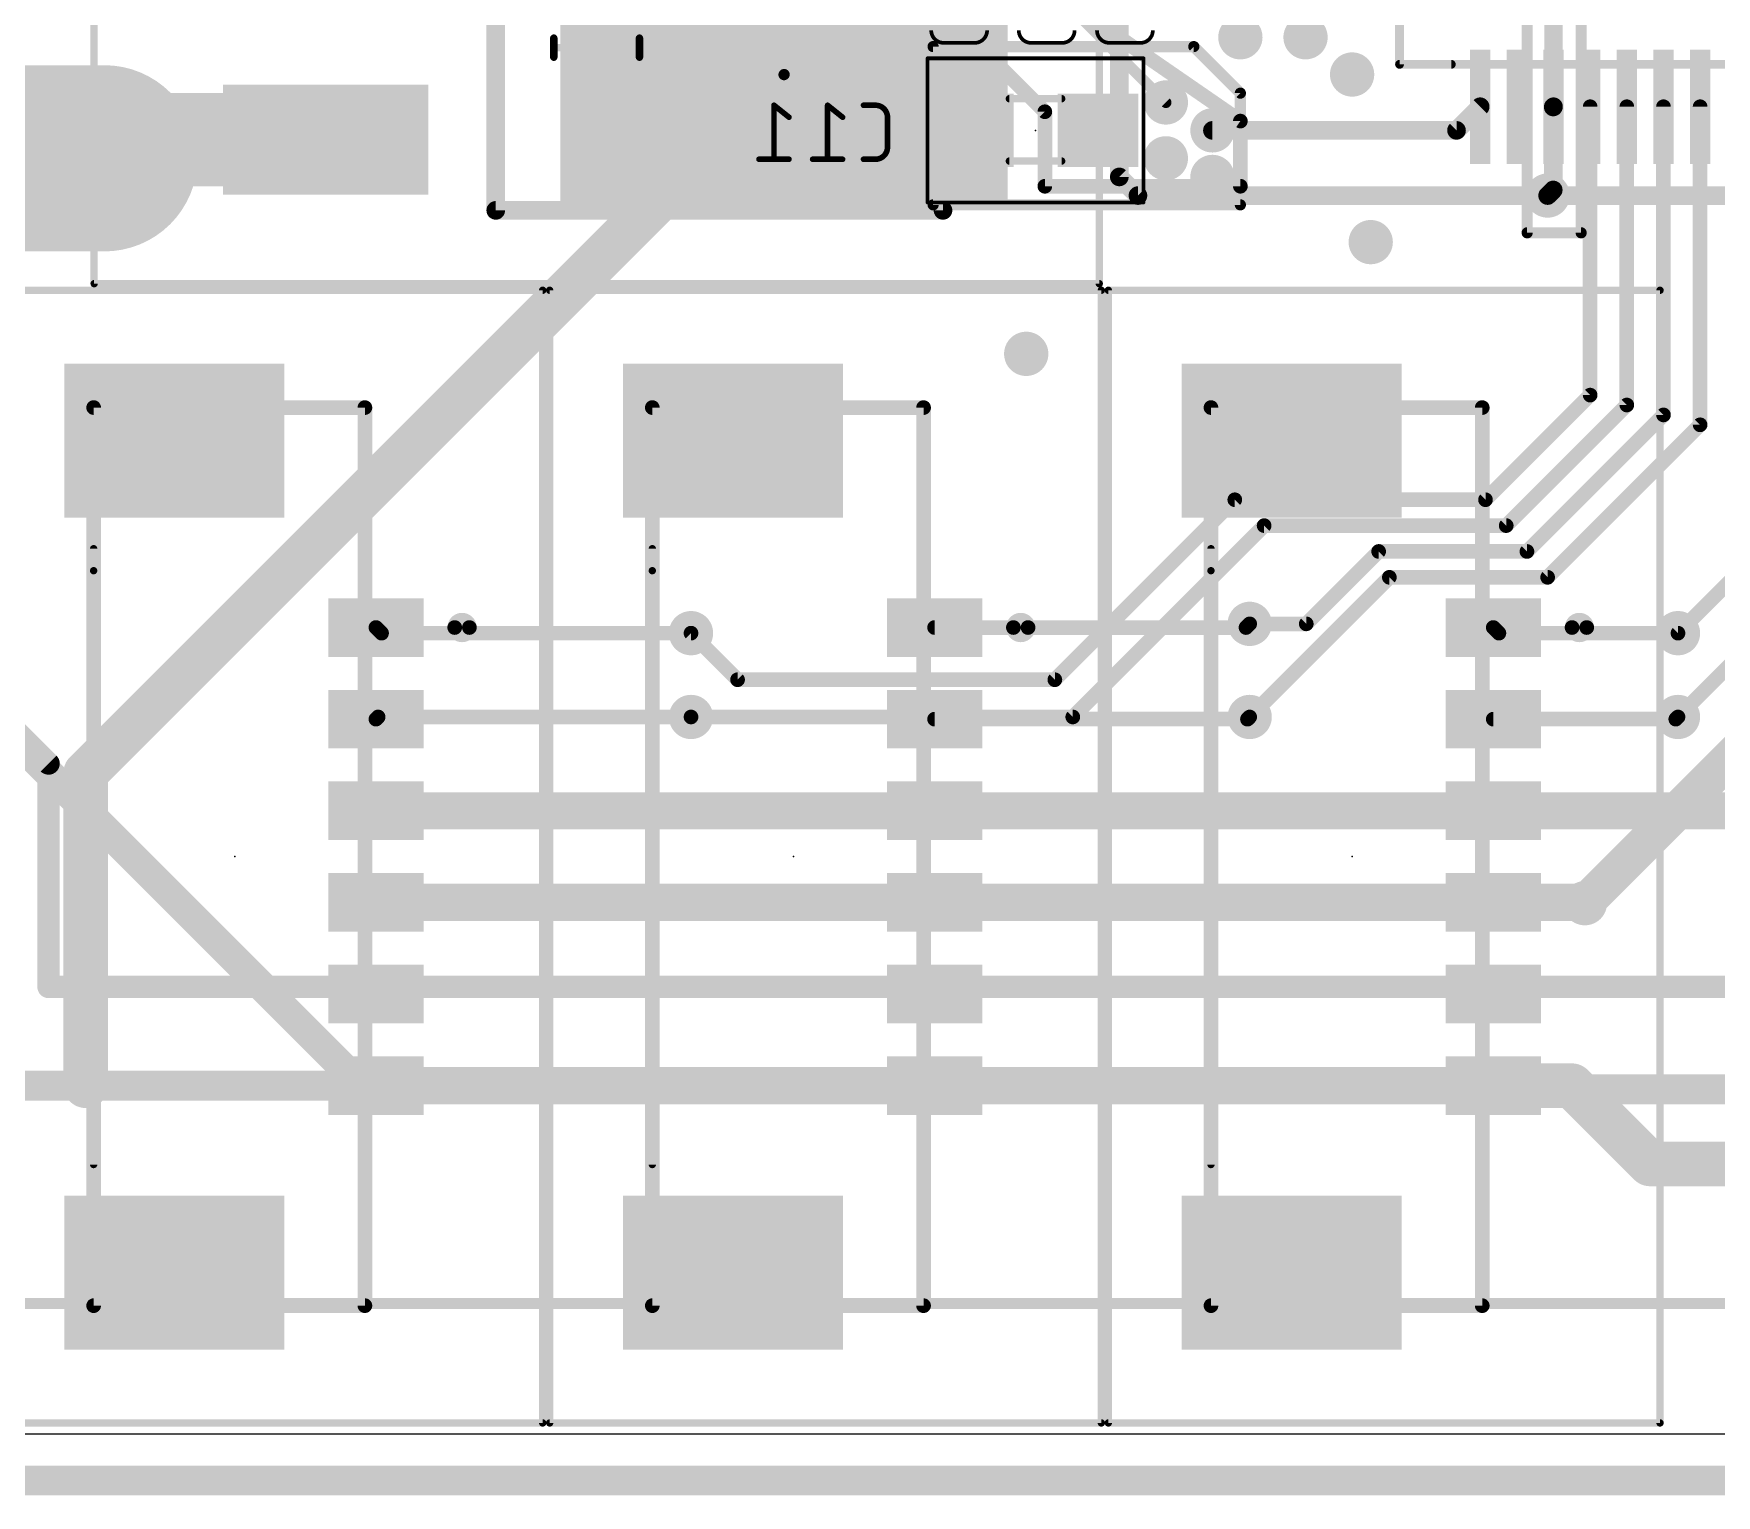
# Model space of a CAD drawing. Extents: x -2.4 to 71.8, y -0.8 to 95.3.
# Drawn here: x 11.99 to 34.94, y -0.84 to 19.1 of the extents above; entities that cross this region are included whole.
import ezdxf

# ---------------------------------------------------------------- set-up
doc = ezdxf.new("R2010")
doc.units = 0
for name, color, linetype in [('1', 12, 'CONTINUOUS'), ('15', 30, 'CONTINUOUS'), ('16', 132, 'CONTINUOUS'), ('18', 110, 'CONTINUOUS'), ('2', 41, 'CONTINUOUS'), ('20', 31, 'CONTINUOUS'), ('21', 253, 'CONTINUOUS'), ('22', 253, 'CONTINUOUS'), ('23', 53, 'CONTINUOUS'), ('24', 53, 'CONTINUOUS'), ('25', 253, 'CONTINUOUS'), ('26', 253, 'CONTINUOUS'), ('40', 132, 'CONTINUOUS'), ('51', 253, 'CONTINUOUS'), ('52', 253, 'CONTINUOUS')]:
    doc.layers.add(name, color=color, linetype=linetype)

# ---------------------------------------------------------------- blocks, each defined once
blk = doc.blocks.new('RECT')
blk.add_solid([(-0.5, -0.5), (0.5, -0.5), (-0.5, 0.5), (0.5, 0.5)])
blk = doc.blocks.new('ROUNDV')
at = {"const_width": 0.5}
blk.add_lwpolyline([(0, -0.25, 1), (0, 0.25, 1), (0, -0.25)], format="xyb", dxfattribs=at)

msp = doc.modelspace()

# ---------------------------------------------------------------- linework, layer by layer
at = {"layer": '1'}
for points, const_width in [([(25.527, 20.066), (27.432, 18.161)], 0.1524), ([(32.3596, 16.383), (32.3596, 19.304)], 0.1524), ([(33.0962, 19.304), (33.0962, 16.383)], 0.1524), ([(22.225, 19.177), (22.225, 18.542)], 0.1524), ([(22.223, 18.54), (12.7, 9.017)], 0.6096), ([(27.813, 18.923), (24.257, 18.923)], 0.1524), ([(24.257, 18.923), (24.257, 16.764)], 0.1524), ([(28.448, 18.288), (27.813, 18.923)], 0.1524), ([(22.225, 18.542), (22.223, 18.54)], 0.1524), ([(28.448, 16.764), (28.448, 18.288)], 0.1524), ([(12.954, 17.399), (13.208, 17.653)], 1.27), ([(13.208, 17.653), (15.973, 17.653)], 1.27), ([(24.257, 16.764), (28.448, 16.764)], 0.1524), ([(33.0962, 16.383), (32.3596, 16.383)], 0.1524), ([(16.734, 10.922), (16.657, 10.999)], 0.2), ([(20.955, 10.922), (16.734, 10.922)], 0.2), ([(28.525, 10.999), (24.277, 10.999)], 0.2), ([(28.575, 11.049), (28.525, 10.999)], 0.2), ([(31.974, 10.922), (31.897, 10.999)], 0.2), ([(34.417, 10.922), (31.974, 10.922)], 0.2), ([(16.687, 9.779), (16.657, 9.749)], 0.2), ([(20.955, 9.779), (16.687, 9.779)], 0.2), ([(28.575, 9.779), (28.545, 9.749)], 0.2), ([(34.417, 9.779), (34.387, 9.749)], 0.2), ([(28.545, 9.749), (24.277, 9.749)], 0.2), ([(34.387, 9.749), (31.897, 9.749)], 0.2), ([(12.7, 4.749), (12.7, 9.017)], 0.6096), ([(16.657, 8.499), (24.277, 8.499)], 0.508), ([(24.277, 8.499), (31.897, 8.499)], 0.508), ([(31.897, 8.499), (35.951, 8.499)], 0.508), ([(16.657, 7.249), (24.277, 7.249)], 0.508), ([(24.277, 7.249), (31.897, 7.249)], 0.508), ([(31.897, 7.249), (33.137, 7.249)], 0.508), ([(33.137, 7.249), (33.147, 7.239)], 0.508), ([(31.897, 4.749), (32.97, 4.749)], 0.6096), ([(32.97, 4.749), (34.036, 3.683)], 0.6096), ([(7.805, 4.749), (12.7, 4.749)], 0.4064), ([(12.7, 4.749), (16.657, 4.749)], 0.4064), ([(16.657, 4.749), (24.277, 4.749)], 0.508), ([(24.277, 4.749), (31.897, 4.749)], 0.508), ([(34.036, 3.683), (39.37, 3.683)], 0.6096), ([(-2.032, -0.762), (71.501, -0.762)], 0.1524)]:
    msp.add_lwpolyline(points, dxfattribs=dict(at, const_width=const_width))
for points, const_width in [([(22.3308, 18.4322, 1), (22.1152, 18.6478)], 0.3048), ([(24.257, 18.9611, 1), (24.257, 18.8849)], 0.0762), ([(24.2951, 18.923, 1), (24.2189, 18.923)], 0.0762), ([(27.8399, 18.9499, 1), (27.7861, 18.8961)], 0.0762), ([(27.813, 18.8849, 1), (27.813, 18.9611)], 0.0762), ([(22.1961, 18.5669, 1), (22.2499, 18.5131)], 0.0762), ([(22.2519, 18.5151, 1), (22.1981, 18.5689)], 0.0762), ([(22.1869, 18.542, 1), (22.2631, 18.542)], 0.0762), ([(28.4861, 18.288, 1), (28.4099, 18.288)], 0.0762), ([(13.208, 17.9705, 1), (13.208, 17.3355)], 0.635), ([(13.4325, 17.4285, 1), (12.9835, 17.8775)], 0.635), ([(15.973, 17.3355, 1), (15.973, 17.9705)], 0.635), ([(27.4051, 18.1341, 1), (27.4589, 18.1879)], 0.0762), ([(28.4211, 18.2611, 1), (28.4749, 18.3149)], 0.0762), ([(12.7295, 17.6235, 1), (13.1785, 17.1745)], 0.635), ([(24.257, 16.8021, 1), (24.257, 16.7259)], 0.0762), ([(24.2189, 16.764, 1), (24.2951, 16.764)], 0.0762), ([(28.4099, 16.764, 1), (28.4861, 16.764)], 0.0762), ([(28.448, 16.7259, 1), (28.448, 16.8021)], 0.0762), ([(32.3596, 16.4211, 1), (32.3596, 16.3449)], 0.0762), ([(32.3215, 16.383, 1), (32.3977, 16.383)], 0.0762), ([(33.0581, 16.383, 1), (33.1343, 16.383)], 0.0762), ([(33.0962, 16.3449, 1), (33.0962, 16.4211)], 0.0762), ([(16.6924, 11.0344, 1), (16.6216, 10.9636)], 0.1), ([(16.734, 10.972, 1), (16.734, 10.872)], 0.1), ([(20.955, 10.872, 1), (20.955, 10.972)], 0.1), ([(24.277, 11.049, 1), (24.277, 10.949)], 0.1), ([(28.4896, 11.0344, 1), (28.5604, 10.9636)], 0.1), ([(28.525, 10.949, 1), (28.525, 11.049)], 0.1), ([(28.6104, 11.0136, 1), (28.5396, 11.0844)], 0.1), ([(31.9324, 11.0344, 1), (31.8616, 10.9636)], 0.1), ([(31.974, 10.972, 1), (31.974, 10.872)], 0.1), ([(34.417, 10.872, 1), (34.417, 10.972)], 0.1), ([(16.6986, 10.8866, 1), (16.7694, 10.9574)], 0.1), ([(31.9386, 10.8866, 1), (32.0094, 10.9574)], 0.1), ([(16.687, 9.829, 1), (16.687, 9.729)], 0.1), ([(16.7224, 9.7436, 1), (16.6516, 9.8144)], 0.1), ([(20.955, 9.729, 1), (20.955, 9.829)], 0.1), ([(28.6104, 9.7436, 1), (28.5396, 9.8144)], 0.1), ([(34.4524, 9.7436, 1), (34.3816, 9.8144)], 0.1), ([(16.6216, 9.7844, 1), (16.6924, 9.7136)], 0.1), ([(24.277, 9.799, 1), (24.277, 9.699)], 0.1), ([(28.5096, 9.7844, 1), (28.5804, 9.7136)], 0.1), ([(28.545, 9.699, 1), (28.545, 9.799)], 0.1), ([(31.897, 9.799, 1), (31.897, 9.699)], 0.1), ([(34.3516, 9.7844, 1), (34.4224, 9.7136)], 0.1), ([(34.387, 9.699, 1), (34.387, 9.799)], 0.1), ([(12.5922, 9.1248, 1), (12.8078, 8.9092)], 0.3048), ([(12.8524, 9.017, 1), (12.5476, 9.017)], 0.3048), ([(16.657, 8.626, 1), (16.657, 8.372)], 0.254), ([(24.277, 8.626, 1), (24.277, 8.372)], 0.254), ([(24.277, 8.372, 1), (24.277, 8.626)], 0.254), ([(31.897, 8.626, 1), (31.897, 8.372)], 0.254), ([(31.897, 8.372, 1), (31.897, 8.626)], 0.254), ([(16.657, 7.376, 1), (16.657, 7.122)], 0.254), ([(24.277, 7.376, 1), (24.277, 7.122)], 0.254), ([(24.277, 7.122, 1), (24.277, 7.376)], 0.254), ([(31.897, 7.376, 1), (31.897, 7.122)], 0.254), ([(31.897, 7.122, 1), (31.897, 7.376)], 0.254), ([(33.2268, 7.3388, 1), (33.0472, 7.1592)], 0.254), ([(33.0572, 7.1492, 1), (33.2368, 7.3288)], 0.254), ([(33.137, 7.122, 1), (33.137, 7.376)], 0.254), ([(31.897, 4.9014, 1), (31.897, 4.5966)], 0.3048), ([(33.0778, 4.8568, 1), (32.8622, 4.6412)], 0.3048), ([(32.97, 4.5966, 1), (32.97, 4.9014)], 0.3048), ([(12.5476, 4.749, 1), (12.8524, 4.749)], 0.3048), ([(12.7, 4.8506, 1), (12.7, 4.6474)], 0.2032), ([(12.7, 4.6474, 1), (12.7, 4.8506)], 0.2032), ([(16.657, 4.876, 1), (16.657, 4.622)], 0.254), ([(16.657, 4.6474, 1), (16.657, 4.8506)], 0.2032), ([(24.277, 4.876, 1), (24.277, 4.622)], 0.254), ([(24.277, 4.622, 1), (24.277, 4.876)], 0.254), ([(31.897, 4.622, 1), (31.897, 4.876)], 0.254), ([(34.036, 3.8354, 1), (34.036, 3.5306)], 0.3048), ([(33.9282, 3.5752, 1), (34.1438, 3.7908)], 0.3048)]:
    msp.add_lwpolyline(points, format="xyb", dxfattribs=dict(at, const_width=const_width))
at = {"layer": '15'}
for points, const_width in [([(26.797, 17.145), (26.797, 31.75)], 0.254), ([(27.051, 16.891), (26.797, 17.145)], 0.254), ([(43.688, 16.891), (27.051, 16.891)], 0.254), ([(16.51, 4.699), (8.763, 12.446)], 0.4064), ([(16.51, 4.699), (44.323, 4.699)], 0.4064), ([(42.799, 1.778), (6.223, 1.778)], 0.1524), ([(-2.286, -0.635), (71.755, -0.635)], 0.1524)]:
    msp.add_lwpolyline(points, dxfattribs=dict(at, const_width=const_width))
for points, const_width in [([(26.8419, 17.1899, 1), (26.7521, 17.1001)], 0.127), ([(26.7335, 17.145, 1), (26.8605, 17.145)], 0.127), ([(27.051, 16.9545, 1), (27.051, 16.8275)], 0.127), ([(27.0061, 16.8461, 1), (27.0959, 16.9359)], 0.127), ([(16.51, 4.8006, 1), (16.51, 4.5974)], 0.2032), ([(16.4382, 4.6272, 1), (16.5818, 4.7708)], 0.2032)]:
    msp.add_lwpolyline(points, format="xyb", dxfattribs=dict(at, const_width=const_width))
at = {"layer": '16'}
for points, const_width in [([(25.781, 18.034), (22.606, 21.209)], 0.2), ([(24.765, 20.447), (28.448, 17.907)], 0.2), ([(32.719, 19.257), (32.719, 18.1027)], 0.254), ([(25.781, 17.018), (25.781, 18.034)], 0.2), ([(31.3963, 17.78), (31.719, 18.1027)], 0.254), ([(32.7152, 18.0989), (32.719, 18.1027)], 0.254), ([(32.7152, 18.0989), (32.7152, 16.9672)], 0.254), ([(33.219, 18.1027), (33.219, 14.169)], 0.2), ([(33.719, 18.1027), (33.719, 14.034)], 0.2), ([(34.219, 18.1027), (34.219, 13.899)], 0.2), ([(34.719, 18.1027), (34.719, 13.764)], 0.2), ([(28.067, 17.78), (31.3963, 17.78)], 0.254), ([(28.448, 17.907), (28.448, 17.018)], 0.2), ([(28.448, 17.018), (25.781, 17.018)], 0.2), ([(32.639, 16.891), (32.7152, 16.9672)], 0.254), ([(33.219, 14.169), (31.7915, 12.7415)], 0.2), ([(33.719, 14.034), (32.074, 12.389)], 0.2), ([(34.219, 13.899), (32.3565, 12.0365)], 0.2), ([(34.719, 13.764), (32.639, 11.684)], 0.2), ([(28.372, 12.7415), (25.9175, 10.287)], 0.2), ([(31.7915, 12.7415), (28.372, 12.7415)], 0.2), ([(28.772, 12.389), (26.162, 9.779)], 0.2), ([(32.074, 12.389), (28.772, 12.389)], 0.2), ([(30.334, 12.0365), (29.3465, 11.049)], 0.2), ([(32.3565, 12.0365), (30.334, 12.0365)], 0.2), ([(9.779, 11.557), (12.192, 9.144)], 0.3048), ([(30.48, 11.684), (28.575, 9.779)], 0.2), ([(32.639, 11.684), (30.48, 11.684)], 0.2), ([(35.219, 11.724), (34.417, 10.922)], 0.2), ([(21.59, 10.287), (20.955, 10.922)], 0.2), ([(29.3465, 11.049), (28.575, 11.049)], 0.2), ([(35.719, 11.081), (34.417, 9.779)], 0.2), ([(25.9175, 10.287), (21.59, 10.287)], 0.2), ([(26.162, 9.779), (20.955, 9.779)], 0.2), ([(12.192, 9.144), (12.192, 6.096)], 0.3048), ([(12.192, 6.096), (39.878, 6.096)], 0.3048), ([(-1.016, -0.762), (71.628, -0.762)], 0.1524)]:
    msp.add_lwpolyline(points, dxfattribs=dict(at, const_width=const_width))
for points, const_width in [([(25.831, 18.034, 1), (25.731, 18.034)], 0.1), ([(31.7639, 18.0578, 1), (31.6741, 18.1476)], 0.127), ([(32.7787, 18.0989, 1), (32.6517, 18.0989)], 0.127), ([(32.6703, 18.1438, 1), (32.7601, 18.054)], 0.127), ([(32.6555, 18.1027, 1), (32.7825, 18.1027)], 0.127), ([(32.7639, 18.0578, 1), (32.6741, 18.1476)], 0.127), ([(33.269, 18.1027, 1), (33.169, 18.1027)], 0.1), ([(33.769, 18.1027, 1), (33.669, 18.1027)], 0.1), ([(34.269, 18.1027, 1), (34.169, 18.1027)], 0.1), ([(34.769, 18.1027, 1), (34.669, 18.1027)], 0.1), ([(25.7456, 17.9986, 1), (25.8164, 18.0694)], 0.1), ([(28.067, 17.8435, 1), (28.067, 17.7165)], 0.127), ([(28.498, 17.907, 1), (28.398, 17.907)], 0.1), ([(28.4196, 17.8658, 1), (28.4764, 17.9482)], 0.1), ([(31.3963, 17.7165, 1), (31.3963, 17.8435)], 0.127), ([(31.3514, 17.8249, 1), (31.4412, 17.7351)], 0.127), ([(25.781, 17.068, 1), (25.781, 16.968)], 0.1), ([(25.731, 17.018, 1), (25.831, 17.018)], 0.1), ([(28.398, 17.018, 1), (28.498, 17.018)], 0.1), ([(28.448, 16.968, 1), (28.448, 17.068)], 0.1), ([(32.5941, 16.9359, 1), (32.6839, 16.8461)], 0.127), ([(32.6517, 16.9672, 1), (32.7787, 16.9672)], 0.127), ([(32.7601, 16.9223, 1), (32.6703, 17.0121)], 0.127), ([(33.2544, 14.1336, 1), (33.1836, 14.2044)], 0.1), ([(33.169, 14.169, 1), (33.269, 14.169)], 0.1), ([(33.669, 14.034, 1), (33.769, 14.034)], 0.1), ([(33.7544, 13.9986, 1), (33.6836, 14.0694)], 0.1), ([(34.169, 13.899, 1), (34.269, 13.899)], 0.1), ([(34.2544, 13.8636, 1), (34.1836, 13.9344)], 0.1), ([(34.669, 13.764, 1), (34.769, 13.764)], 0.1), ([(34.7544, 13.7286, 1), (34.6836, 13.7994)], 0.1), ([(28.372, 12.7915, 1), (28.372, 12.6915)], 0.1), ([(28.4073, 12.7061, 1), (28.3366, 12.7769)], 0.1), ([(31.7561, 12.7769, 1), (31.8269, 12.7061)], 0.1), ([(31.7915, 12.6915, 1), (31.7915, 12.7915)], 0.1), ([(28.772, 12.439, 1), (28.772, 12.339)], 0.1), ([(28.8074, 12.3536, 1), (28.7366, 12.4244)], 0.1), ([(32.0386, 12.4244, 1), (32.1094, 12.3536)], 0.1), ([(32.074, 12.339, 1), (32.074, 12.439)], 0.1), ([(30.334, 12.0865, 1), (30.334, 11.9865)], 0.1), ([(30.3693, 12.0011, 1), (30.2986, 12.0719)], 0.1), ([(32.3211, 12.0719, 1), (32.3919, 12.0011)], 0.1), ([(32.3565, 11.9865, 1), (32.3565, 12.0865)], 0.1), ([(30.48, 11.734, 1), (30.48, 11.634)], 0.1), ([(30.5154, 11.6486, 1), (30.4446, 11.7194)], 0.1), ([(32.6036, 11.7194, 1), (32.6744, 11.6486)], 0.1), ([(32.639, 11.634, 1), (32.639, 11.734)], 0.1), ([(20.9904, 10.9574, 1), (20.9196, 10.8866)], 0.1), ([(28.575, 11.099, 1), (28.575, 10.999)], 0.1), ([(29.3111, 11.0844, 1), (29.3818, 11.0136)], 0.1), ([(29.3465, 10.999, 1), (29.3465, 11.099)], 0.1), ([(34.3816, 10.9574, 1), (34.4524, 10.8866)], 0.1), ([(21.59, 10.337, 1), (21.59, 10.237)], 0.1), ([(21.5546, 10.2516, 1), (21.6254, 10.3224)], 0.1), ([(25.8821, 10.3224, 1), (25.9528, 10.2516)], 0.1), ([(25.9175, 10.237, 1), (25.9175, 10.337)], 0.1), ([(20.955, 9.829, 1), (20.955, 9.729)], 0.1), ([(26.162, 9.729, 1), (26.162, 9.829)], 0.1), ([(26.1266, 9.8144, 1), (26.1974, 9.7436)], 0.1), ([(28.5396, 9.8144, 1), (28.6104, 9.7436)], 0.1), ([(34.3816, 9.8144, 1), (34.4524, 9.7436)], 0.1), ([(12.2682, 9.144, 1), (12.1158, 9.144)], 0.1524), ([(12.1381, 9.0901, 1), (12.2459, 9.1979)], 0.1524), ([(12.192, 6.1722, 1), (12.192, 6.0198)], 0.1524), ([(12.1158, 6.096, 1), (12.2682, 6.096)], 0.1524)]:
    msp.add_lwpolyline(points, format="xyb", dxfattribs=dict(at, const_width=const_width))
at = {"layer": '2'}
for points, const_width in [([(10.668, 17.399), (12.954, 17.399)], 2.54), ([(33.147, 7.239), (39.878, 13.97)], 0.508), ([(-2.032, -0.508), (71.628, -0.508)], 0.1524)]:
    msp.add_lwpolyline(points, dxfattribs=dict(at, const_width=const_width))
for points, const_width in [([(12.954, 16.764, 1), (12.954, 18.034)], 1.27), ([(33.0572, 7.3288, 1), (33.2368, 7.1492)], 0.254)]:
    msp.add_lwpolyline(points, format="xyb", dxfattribs=dict(at, const_width=const_width))
at = {"layer": '20'}
msp.add_line((0, 0), (53, 0), dxfattribs=at)
at = {"layer": '21', "const_width": 0.1}
for points in [[(18.292, 23.189), (18.292, 16.689)], [(12.807, 11.774), (12.807, 12.074)], [(20.427, 11.774), (20.427, 12.074)], [(28.047, 11.774), (28.047, 12.074)], [(12.807, 3.674), (12.807, 11.774)], [(20.427, 3.674), (20.427, 11.774)], [(28.047, 3.674), (28.047, 11.774)]]:
    msp.add_lwpolyline(points, dxfattribs=at)
at = {"layer": '21'}
for points, const_width in [([(18.267, 16.689, 1), (18.317, 16.689)], 0.05), ([(12.832, 12.074, 1), (12.782, 12.074)], 0.05), ([(20.452, 12.074, 1), (20.402, 12.074)], 0.05), ([(28.072, 12.074, 1), (28.022, 12.074)], 0.05), ([(12.832, 11.774, 1), (12.782, 11.774)], 0.05), ([(12.782, 11.774, 1), (12.832, 11.774)], 0.05), ([(20.452, 11.774, 1), (20.402, 11.774)], 0.05), ([(20.402, 11.774, 1), (20.452, 11.774)], 0.05), ([(28.072, 11.774, 1), (28.022, 11.774)], 0.05), ([(28.022, 11.774, 1), (28.072, 11.774)], 0.05), ([(17.932, 10.999, 1), (17.732, 10.999)], 0.2), ([(17.732, 10.999, 1), (17.932, 10.999)], 0.2), ([(17.782, 10.999, 1), (17.682, 10.999)], 0.1), ([(17.682, 10.999, 1), (17.782, 10.999)], 0.1), ([(17.982, 10.999, 1), (17.882, 10.999)], 0.1), ([(17.882, 10.999, 1), (17.982, 10.999)], 0.1), ([(25.552, 10.999, 1), (25.352, 10.999)], 0.2), ([(25.352, 10.999, 1), (25.552, 10.999)], 0.2), ([(25.402, 10.999, 1), (25.302, 10.999)], 0.1), ([(25.302, 10.999, 1), (25.402, 10.999)], 0.1), ([(25.602, 10.999, 1), (25.502, 10.999)], 0.1), ([(25.502, 10.999, 1), (25.602, 10.999)], 0.1), ([(33.172, 10.999, 1), (32.972, 10.999)], 0.2), ([(32.972, 10.999, 1), (33.172, 10.999)], 0.2), ([(33.022, 10.999, 1), (32.922, 10.999)], 0.1), ([(32.922, 10.999, 1), (33.022, 10.999)], 0.1), ([(33.222, 10.999, 1), (33.122, 10.999)], 0.1), ([(33.122, 10.999, 1), (33.222, 10.999)], 0.1), ([(12.782, 3.674, 1), (12.832, 3.674)], 0.05), ([(20.402, 3.674, 1), (20.452, 3.674)], 0.05), ([(28.022, 3.674, 1), (28.072, 3.674)], 0.05)]:
    msp.add_lwpolyline(points, format="xyb", dxfattribs=dict(at, const_width=const_width))
at = {"layer": '22', "const_width": 0.12}
for points in [[(30.619, 19.387), (30.619, 18.681)], [(30.619, 18.681), (31.325, 18.681)]]:
    msp.add_lwpolyline(points, dxfattribs=at)
at = {"layer": '22', "const_width": 0.06}
for points in [[(30.619, 18.711, 1), (30.619, 18.651)], [(30.589, 18.681, 1), (30.649, 18.681)], [(31.325, 18.651, 1), (31.325, 18.711)]]:
    msp.add_lwpolyline(points, format="xyb", dxfattribs=at)
at = {"layer": '23'}
for p in [(14.732, 7.874), (22.352, 7.874), (29.972, 7.874)]:
    msp.add_point(p, dxfattribs=at)
at = {"layer": '24'}
msp.add_point((25.654, 17.78), dxfattribs=at)
at = {"layer": '25', "const_width": 0.1016}
for points in [[(19.0838, 18.7784), (19.0838, 19.038)], [(20.2522, 18.7784), (20.2522, 19.038)], [(19.0838, 18.9082), (20.2522, 18.9082)]]:
    msp.add_lwpolyline(points, dxfattribs=at)
at = {"layer": '25', "const_width": 0.0508}
for points in [[(19.1092, 19.038, 1), (19.0584, 19.038)], [(20.2776, 19.038, 1), (20.2268, 19.038)], [(19.0838, 18.9336, 1), (19.0838, 18.8828)], [(20.2522, 18.8828, 1), (20.2522, 18.9336)], [(19.0584, 18.7784, 1), (19.1092, 18.7784)], [(20.2268, 18.7784, 1), (20.2776, 18.7784)]]:
    msp.add_lwpolyline(points, format="xyb", dxfattribs=at)
at = {"layer": '26'}
for points, const_width in [([(24.2316, 19.1431, 0.4142), (24.4009, 18.9738)], 0.0508), ([(24.8243, 18.9738, 0.4142), (24.9936, 19.1431)], 0.0508), ([(25.4254, 19.1431, 0.4142), (25.5947, 18.9738)], 0.0508), ([(26.0181, 18.9738, 0.4142), (26.1874, 19.1431)], 0.0508), ([(26.4922, 19.1431, 0.4142), (26.6615, 18.9738)], 0.0508), ([(27.0849, 18.9738, 0.4142), (27.2542, 19.1431)], 0.0508), ([(24.4009, 18.9865, 1), (24.4009, 18.9611)], 0.0254), ([(24.4009, 18.9611, 1), (24.4009, 18.9865)], 0.0254), ([(24.8243, 18.9865, 1), (24.8243, 18.9611)], 0.0254), ([(24.8243, 18.9611, 1), (24.8243, 18.9865)], 0.0254), ([(25.5947, 18.9865, 1), (25.5947, 18.9611)], 0.0254), ([(25.5947, 18.9611, 1), (25.5947, 18.9865)], 0.0254), ([(26.0181, 18.9865, 1), (26.0181, 18.9611)], 0.0254), ([(26.0181, 18.9611, 1), (26.0181, 18.9865)], 0.0254), ([(26.6615, 18.9865, 1), (26.6615, 18.9611)], 0.0254), ([(26.6615, 18.9611, 1), (26.6615, 18.9865)], 0.0254), ([(27.0849, 18.9865, 1), (27.0849, 18.9611)], 0.0254), ([(27.0849, 18.9611, 1), (27.0849, 18.9865)], 0.0254), ([(22.0986, 18.1378, 1), (22.0748, 18.108)], 0.0381), ([(22.1058, 18.1229, 1), (22.0677, 18.1229)], 0.0381), ([(22.8301, 18.1378, 1), (22.8063, 18.108)], 0.0381), ([(22.8373, 18.1229, 1), (22.7992, 18.1229)], 0.0381), ([(23.3074, 18.142, 1), (23.3074, 18.1039)], 0.0381), ([(23.6348, 17.9592, 0.4142), (23.4711, 18.1229)], 0.0762), ([(23.4711, 18.1419, 1), (23.4711, 18.1038)], 0.0381), ([(23.4711, 18.1039, 1), (23.4711, 18.142)], 0.0381), ([(22.2794, 17.9443, 1), (22.3032, 17.9741)], 0.0381), ([(23.0109, 17.9443, 1), (23.0347, 17.9741)], 0.0381), ([(23.6538, 17.9592, 1), (23.6157, 17.9592)], 0.0381), ([(23.6157, 17.9592, 1), (23.6538, 17.9592)], 0.0381), ([(23.4711, 17.3863, 0.4142), (23.6348, 17.55)], 0.0762), ([(23.6538, 17.55, 1), (23.6157, 17.55)], 0.0381), ([(23.6157, 17.55, 1), (23.6538, 17.55)], 0.0381), ([(21.8821, 17.4054, 1), (21.8821, 17.3673)], 0.0381), ([(22.0677, 17.3863, 1), (22.1058, 17.3863)], 0.0381), ([(22.2913, 17.3673, 1), (22.2913, 17.4054)], 0.0381), ([(22.6136, 17.4054, 1), (22.6136, 17.3673)], 0.0381), ([(22.7992, 17.3863, 1), (22.8373, 17.3863)], 0.0381), ([(23.0228, 17.3673, 1), (23.0228, 17.4054)], 0.0381), ([(23.3074, 17.4054, 1), (23.3074, 17.3673)], 0.0381), ([(23.4711, 17.4054, 1), (23.4711, 17.3673)], 0.0381), ([(23.4711, 17.3673, 1), (23.4711, 17.4054)], 0.0381)]:
    msp.add_lwpolyline(points, format="xyb", dxfattribs=dict(at, const_width=const_width))
for points, const_width in [([(24.4009, 18.9738), (24.8243, 18.9738)], 0.0508), ([(25.5947, 18.9738), (26.0181, 18.9738)], 0.0508), ([(26.6615, 18.9738), (27.0849, 18.9738)], 0.0508), ([(22.2913, 17.9592), (22.0867, 18.1229)], 0.0762), ([(22.0867, 18.1229), (22.0867, 17.3863)], 0.0762), ([(23.0228, 17.9592), (22.8182, 18.1229)], 0.0762), ([(22.8182, 18.1229), (22.8182, 17.3863)], 0.0762), ([(23.4711, 18.1229), (23.3074, 18.1229)], 0.0762), ([(23.6348, 17.55), (23.6348, 17.9592)], 0.0762), ([(22.2913, 17.3863), (21.8821, 17.3863)], 0.0762), ([(23.0228, 17.3863), (22.6136, 17.3863)], 0.0762), ([(23.3074, 17.3863), (23.4711, 17.3863)], 0.0762)]:
    msp.add_lwpolyline(points, dxfattribs=dict(at, const_width=const_width))
at = {"layer": '40', "const_width": 0.0508}
for points in [[(27.127, 18.763), (24.181, 18.763)], [(24.181, 18.763), (24.181, 16.797)], [(27.127, 16.797), (27.127, 18.763)], [(24.181, 16.797), (27.127, 16.797)]]:
    msp.add_lwpolyline(points, dxfattribs=at)
at = {"layer": '40', "const_width": 0.0254}
for points in [[(24.181, 18.7757, 1), (24.181, 18.7503)], [(24.1937, 18.763, 1), (24.1683, 18.763)], [(27.1397, 18.763, 1), (27.1143, 18.763)], [(27.127, 18.7503, 1), (27.127, 18.7757)], [(24.181, 16.8097, 1), (24.181, 16.7843)], [(24.1683, 16.797, 1), (24.1937, 16.797)], [(27.1143, 16.797, 1), (27.1397, 16.797)], [(27.127, 16.7843, 1), (27.127, 16.8097)]]:
    msp.add_lwpolyline(points, format="xyb", dxfattribs=at)
at = {"layer": '51'}
for points, const_width in [([(12.814, 15.689), (12.814, 24.189)], 0.1), ([(26.523, 24.189), (26.523, 15.689)], 0.1), ([(18.292, 16.689), (18.292, 23.189)], 0.254), ([(24.392, 23.189), (24.392, 16.689)], 0.254), ([(24.392, 16.689), (18.292, 16.689)], 0.254), ([(11.407, 15.599), (18.932, 15.599)], 0.1), ([(26.523, 15.689), (12.814, 15.689)], 0.1), ([(18.932, 15.599), (18.932, 0.149)], 0.1), ([(19.027, 0.149), (19.027, 15.599)], 0.1), ([(19.027, 15.599), (26.552, 15.599)], 0.1), ([(26.552, 15.599), (26.552, 0.149)], 0.1), ([(26.647, 0.149), (26.647, 15.599)], 0.1), ([(26.647, 15.599), (34.172, 15.599)], 0.1), ([(34.172, 15.599), (34.172, 0.149)], 0.1), ([(12.807, 1.749), (12.807, 13.999)], 0.2), ([(12.807, 13.999), (16.507, 13.999)], 0.2), ([(16.507, 13.999), (16.507, 1.749)], 0.2), ([(20.427, 1.749), (20.427, 13.999)], 0.2), ([(20.427, 13.999), (24.127, 13.999)], 0.2), ([(24.127, 13.999), (24.127, 1.749)], 0.2), ([(28.047, 1.749), (28.047, 13.999)], 0.2), ([(28.047, 13.999), (31.747, 13.999)], 0.2), ([(31.747, 13.999), (31.747, 1.749)], 0.2), ([(16.507, 1.749), (12.807, 1.749)], 0.2), ([(24.127, 1.749), (20.427, 1.749)], 0.2), ([(31.747, 1.749), (28.047, 1.749)], 0.2), ([(18.932, 0.149), (11.407, 0.149)], 0.1), ([(26.552, 0.149), (19.027, 0.149)], 0.1), ([(34.172, 0.149), (26.647, 0.149)], 0.1)]:
    msp.add_lwpolyline(points, dxfattribs=dict(at, const_width=const_width))
for points, const_width in [([(18.292, 16.7525, 1), (18.292, 16.6255)], 0.127), ([(24.392, 16.6255, 1), (24.392, 16.7525)], 0.127), ([(18.2285, 16.689, 1), (18.3555, 16.689)], 0.127), ([(24.3285, 16.689, 1), (24.4555, 16.689)], 0.127), ([(12.814, 15.714, 1), (12.814, 15.664)], 0.05), ([(12.789, 15.689, 1), (12.839, 15.689)], 0.05), ([(18.957, 15.599, 1), (18.907, 15.599)], 0.05), ([(18.932, 15.574, 1), (18.932, 15.624)], 0.05), ([(19.052, 15.599, 1), (19.002, 15.599)], 0.05), ([(19.027, 15.624, 1), (19.027, 15.574)], 0.05), ([(26.498, 15.689, 1), (26.548, 15.689)], 0.05), ([(26.523, 15.664, 1), (26.523, 15.714)], 0.05), ([(26.577, 15.599, 1), (26.527, 15.599)], 0.05), ([(26.552, 15.574, 1), (26.552, 15.624)], 0.05), ([(26.672, 15.599, 1), (26.622, 15.599)], 0.05), ([(26.647, 15.624, 1), (26.647, 15.574)], 0.05), ([(34.197, 15.599, 1), (34.147, 15.599)], 0.05), ([(34.172, 15.574, 1), (34.172, 15.624)], 0.05), ([(12.857, 13.999, 1), (12.757, 13.999)], 0.1), ([(12.807, 14.049, 1), (12.807, 13.949)], 0.1), ([(16.557, 13.999, 1), (16.457, 13.999)], 0.1), ([(16.507, 13.949, 1), (16.507, 14.049)], 0.1), ([(20.477, 13.999, 1), (20.377, 13.999)], 0.1), ([(20.427, 14.049, 1), (20.427, 13.949)], 0.1), ([(24.177, 13.999, 1), (24.077, 13.999)], 0.1), ([(24.127, 13.949, 1), (24.127, 14.049)], 0.1), ([(28.097, 13.999, 1), (27.997, 13.999)], 0.1), ([(28.047, 14.049, 1), (28.047, 13.949)], 0.1), ([(31.797, 13.999, 1), (31.697, 13.999)], 0.1), ([(31.747, 13.949, 1), (31.747, 14.049)], 0.1), ([(12.807, 1.799, 1), (12.807, 1.699)], 0.1), ([(16.507, 1.699, 1), (16.507, 1.799)], 0.1), ([(20.427, 1.799, 1), (20.427, 1.699)], 0.1), ([(24.127, 1.699, 1), (24.127, 1.799)], 0.1), ([(28.047, 1.799, 1), (28.047, 1.699)], 0.1), ([(31.747, 1.699, 1), (31.747, 1.799)], 0.1), ([(12.757, 1.749, 1), (12.857, 1.749)], 0.1), ([(16.457, 1.749, 1), (16.557, 1.749)], 0.1), ([(20.377, 1.749, 1), (20.477, 1.749)], 0.1), ([(24.077, 1.749, 1), (24.177, 1.749)], 0.1), ([(27.997, 1.749, 1), (28.097, 1.749)], 0.1), ([(31.697, 1.749, 1), (31.797, 1.749)], 0.1), ([(18.907, 0.149, 1), (18.957, 0.149)], 0.05), ([(18.932, 0.124, 1), (18.932, 0.174)], 0.05), ([(19.027, 0.174, 1), (19.027, 0.124)], 0.05), ([(19.002, 0.149, 1), (19.052, 0.149)], 0.05), ([(26.527, 0.149, 1), (26.577, 0.149)], 0.05), ([(26.552, 0.124, 1), (26.552, 0.174)], 0.05), ([(26.647, 0.174, 1), (26.647, 0.124)], 0.05), ([(26.622, 0.149, 1), (26.672, 0.149)], 0.05), ([(34.147, 0.149, 1), (34.197, 0.149)], 0.05), ([(34.172, 0.124, 1), (34.172, 0.174)], 0.05)]:
    msp.add_lwpolyline(points, format="xyb", dxfattribs=dict(at, const_width=const_width))
at = {"layer": '52'}
for points, const_width in [([(30.619, 32.881), (30.619, 18.681)], 0.12), ([(30.619, 18.681), (44.819, 18.681)], 0.12), ([(26.01, 18.212), (25.298, 18.212)], 0.1016), ([(26.01, 17.361), (25.298, 17.361)], 0.1016)]:
    msp.add_lwpolyline(points, dxfattribs=dict(at, const_width=const_width))
for points, const_width in [([(30.619, 18.711, 1), (30.619, 18.651)], 0.06), ([(30.589, 18.681, 1), (30.649, 18.681)], 0.06), ([(25.298, 18.2374, 1), (25.298, 18.1866)], 0.0508), ([(26.01, 18.1866, 1), (26.01, 18.2374)], 0.0508), ([(25.298, 17.3864, 1), (25.298, 17.3356)], 0.0508), ([(26.01, 17.3356, 1), (26.01, 17.3864)], 0.0508)]:
    msp.add_lwpolyline(points, format="xyb", dxfattribs=dict(at, const_width=const_width))

# ---------------------------------------------------------------- block references
at = {"layer": '1'}
for p, xscale, yscale, rotation in [((22.223, 19.939), 6.3, 6.1, 270), ((13.907, 13.549), 3, 2.1, 180), ((21.527, 13.549), 3, 2.1, 180), ((29.147, 13.549), 3, 2.1, 180), ((16.657, 10.999), 1.3, 0.8, 180), ((24.277, 10.999), 1.3, 0.8, 180), ((31.897, 10.999), 1.3, 0.8, 180), ((16.657, 9.749), 1.3, 0.8, 180), ((24.277, 9.749), 1.3, 0.8, 180), ((31.897, 9.749), 1.3, 0.8, 180), ((16.657, 8.499), 1.3, 0.8, 180), ((24.277, 8.499), 1.3, 0.8, 180), ((31.897, 8.499), 1.3, 0.8, 180), ((16.657, 7.249), 1.3, 0.8, 180), ((24.277, 7.249), 1.3, 0.8, 180), ((31.897, 7.249), 1.3, 0.8, 180), ((16.657, 5.999), 1.3, 0.8, 180), ((24.277, 5.999), 1.3, 0.8, 180), ((31.897, 5.999), 1.3, 0.8, 180), ((16.657, 4.749), 1.3, 0.8, 180), ((24.277, 4.749), 1.3, 0.8, 180), ((31.897, 4.749), 1.3, 0.8, 180), ((13.907, 2.199), 3, 2.1, 180), ((21.527, 2.199), 3, 2.1, 180), ((29.147, 2.199), 3, 2.1, 180)]:
    msp.add_blockref('RECT', p, dxfattribs=dict(at, xscale=xscale, yscale=yscale, rotation=rotation))
at = {"layer": '1', "xscale": 2.8, "yscale": 1.5}
msp.add_blockref('RECT', (15.973, 17.653), dxfattribs=at)
at = {"layer": '16', "xscale": 1.5588, "yscale": 0.28, "rotation": 90}
for p in [(31.719, 18.1027), (32.219, 18.1027), (32.719, 18.1027), (33.219, 18.1027), (33.719, 18.1027), (34.219, 18.1027), (34.719, 18.1027)]:
    msp.add_blockref('RECT', p, dxfattribs=at)
at = {"layer": '16', "xscale": 1.1, "rotation": 180}
for p in [(24.804, 17.78), (26.504, 17.78)]:
    msp.add_blockref('RECT', p, dxfattribs=at)
at = {"layer": '18', "xscale": 0.604, "yscale": 0.604}
for p in [(28.448, 19.05), (28.448, 19.05), (29.337, 19.05), (29.337, 19.05), (29.972, 18.542), (29.972, 18.542), (27.432, 18.161), (27.432, 18.161), (28.067, 17.78), (28.067, 17.78), (12.954, 17.399), (12.954, 17.399), (27.432, 17.399), (27.432, 17.399), (28.067, 17.145), (28.067, 17.145), (32.639, 16.891), (32.639, 16.891), (30.226, 16.256), (30.226, 16.256), (25.527, 14.732), (25.527, 14.732), (28.575, 11.049), (28.575, 11.049), (20.955, 10.922), (20.955, 10.922), (34.417, 10.922), (34.417, 10.922), (20.955, 9.779), (20.955, 9.779), (28.575, 9.779), (28.575, 9.779), (34.417, 9.779), (34.417, 9.779), (33.147, 7.239), (33.147, 7.239)]:
    msp.add_blockref('ROUNDV', p, dxfattribs=at)
at = {"layer": '52', "xscale": 0.5001, "yscale": 0.95, "rotation": 180}
for p in [(25.0738, 17.7851), (26.2422, 17.7851)]:
    msp.add_blockref('RECT', p, dxfattribs=at)

doc.saveas('drawing.dxf')
